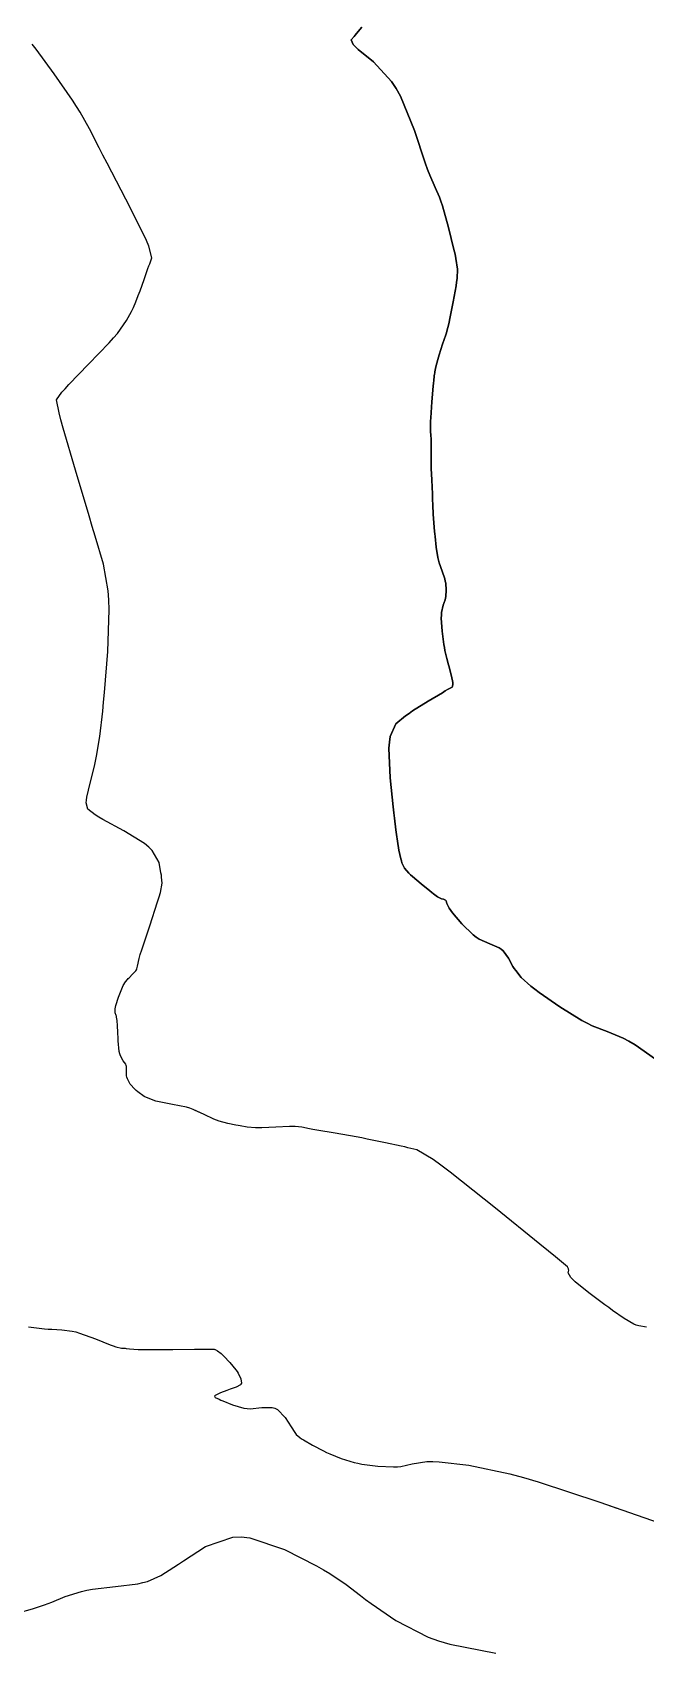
# Model space of a CAD drawing. Header units: metres. Extents: x 837477 to 838477, y 1189014 to 1191014.
# Drawn here: x 837814.6 to 837853.6, y 1189212.6 to 1189315.7 of the extents above; entities that cross this region are included whole.
import ezdxf

# ---------------------------------------------------------------- set-up
doc = ezdxf.new("R2010")
doc.units = ezdxf.units.M
doc.header["$LTSCALE"] = 0.3
doc.layers.add('COTAS 10', color=1, linetype='Continuous')

msp = doc.modelspace()

# ---------------------------------------------------------------- linework, layer by layer
at = {"layer": 'COTAS 10'}
for points, elevation in [([(837854.638, 1189249.962), (837852.973, 1189251.127), (837852.585, 1189251.365), (837852.229, 1189251.568), (837851.207, 1189251.994), (837850.248, 1189252.349), (837849.932, 1189252.506), (837849.593, 1189252.688), (837848.188, 1189253.558), (837846.869, 1189254.473), (837846.584, 1189254.684), (837846.335, 1189254.876), (837845.727, 1189255.419), (837845.372, 1189255.866), (837845.282, 1189255.999), (837845.195, 1189256.134), (837844.913, 1189256.655), (837844.573, 1189257.127), (837844.451, 1189257.232), (837844.317, 1189257.326), (837843.729, 1189257.573), (837843.049, 1189257.875), (837842.856, 1189258.004), (837842.661, 1189258.153), (837841.94, 1189258.854), (837841.347, 1189259.558), (837841.232, 1189259.709), (837841.139, 1189259.84), (837840.982, 1189260.155), (837840.941, 1189260.311), (837840.921, 1189260.342), (837840.898, 1189260.368), (837840.784, 1189260.418), (837840.641, 1189260.452), (837840.599, 1189260.468), (837840.557, 1189260.487), (837840.398, 1189260.581), (837840.138, 1189260.773), (837840.033, 1189260.855), (837839.912, 1189260.95), (837839.355, 1189261.394), (837838.795, 1189261.867), (837838.673, 1189261.981), (837838.565, 1189262.086), (837838.294, 1189262.402), (837838.13, 1189262.738), (837838.09, 1189262.856), (837838.053, 1189262.985), (837837.935, 1189263.542), (837837.842, 1189264.123), (837837.82, 1189264.267), (837837.799, 1189264.404), (837837.736, 1189264.838), (837837.649, 1189265.584), (837837.613, 1189265.917), (837837.572, 1189266.305), (837837.381, 1189268.165), (837837.3, 1189270.042), (837837.328, 1189270.441), (837837.378, 1189270.787), (837837.74, 1189271.602), (837838.363, 1189272.111), (837838.577, 1189272.265), (837838.809, 1189272.425), (837839.799, 1189273.049), (837840.707, 1189273.589), (837840.888, 1189273.696), (837841.038, 1189273.784), (837841.323, 1189273.949), (837841.368, 1189274.083), (837841.366, 1189274.151), (837841.359, 1189274.233), (837841.281, 1189274.644), (837841.164, 1189275.122), (837841.131, 1189275.246), (837841.098, 1189275.368), (837840.978, 1189275.778), (837840.86, 1189276.28), (837840.828, 1189276.459), (837840.797, 1189276.655), (837840.69, 1189277.507), (837840.635, 1189278.348), (837840.638, 1189278.536), (837840.648, 1189278.705), (837840.748, 1189279.158), (837840.87, 1189279.507), (837840.894, 1189279.611), (837840.914, 1189279.718), (837840.949, 1189280.132), (837840.914, 1189280.579), (837840.889, 1189280.708), (837840.858, 1189280.839), (837840.689, 1189281.327), (837840.503, 1189281.869), (837840.46, 1189282.034), (837840.422, 1189282.205), (837840.315, 1189282.874), (837840.241, 1189283.542), (837840.223, 1189283.712), (837840.207, 1189283.875), (837840.157, 1189284.411), (837840.118, 1189284.973), (837840.109, 1189285.153), (837840.1, 1189285.344), (837840.071, 1189286.121), (837840.046, 1189286.85), (837840.039, 1189287.01), (837840.032, 1189287.153), (837840.007, 1189287.517), (837839.988, 1189287.883), (837839.985, 1189288.027), (837839.983, 1189288.188), (837839.984, 1189288.925), (837839.983, 1189289.656), (837839.979, 1189289.815), (837839.975, 1189289.954), (837839.949, 1189290.3), (837839.942, 1189290.717), (837839.949, 1189290.902), (837839.961, 1189291.116), (837840.037, 1189292.138), (837840.122, 1189293.13), (837840.138, 1189293.325), (837840.152, 1189293.485), (837840.179, 1189293.778), (837840.201, 1189293.91), (837840.212, 1189293.969), (837840.226, 1189294.037), (837840.293, 1189294.365), (837840.406, 1189294.823), (837840.449, 1189294.974), (837840.497, 1189295.135), (837840.711, 1189295.803), (837840.914, 1189296.415), (837840.955, 1189296.541), (837840.99, 1189296.648), (837841.059, 1189296.877), (837841.126, 1189297.191), (837841.159, 1189297.351), (837841.199, 1189297.544), (837841.393, 1189298.506), (837841.577, 1189299.538), (837841.611, 1189299.774), (837841.636, 1189299.99), (837841.664, 1189300.592), (837841.563, 1189301.281), (837841.507, 1189301.552), (837841.439, 1189301.857), (837841.092, 1189303.248), (837840.702, 1189304.623), (837840.607, 1189304.918), (837840.518, 1189305.176), (837840.241, 1189305.797), (837839.893, 1189306.586), (837839.757, 1189306.95), (837839.606, 1189307.376), (837838.919, 1189309.442), (837838.035, 1189311.619), (837837.759, 1189312.116), (837837.469, 1189312.567), (837836.311, 1189313.816), (837835.335, 1189314.609), (837835.161, 1189314.773), (837835.028, 1189314.913), (837834.893, 1189315.22), (837835.081, 1189315.434), (837835.151, 1189315.517), (837835.23, 1189315.609), (837835.58, 1189316.024)], 1760), ([(837835.58, 1189316.024), (837835.23, 1189315.609), (837835.151, 1189315.517), (837835.081, 1189315.434), (837834.893, 1189315.22), (837835.028, 1189314.913), (837835.161, 1189314.773), (837835.335, 1189314.609), (837836.311, 1189313.816), (837837.469, 1189312.567), (837837.759, 1189312.116), (837838.035, 1189311.619), (837838.919, 1189309.442), (837839.606, 1189307.376), (837839.757, 1189306.95), (837839.893, 1189306.586), (837840.241, 1189305.797), (837840.518, 1189305.176), (837840.607, 1189304.918), (837840.702, 1189304.623), (837841.092, 1189303.248), (837841.439, 1189301.857), (837841.507, 1189301.552), (837841.563, 1189301.281), (837841.664, 1189300.592), (837841.636, 1189299.99), (837841.611, 1189299.774), (837841.577, 1189299.538), (837841.393, 1189298.506), (837841.199, 1189297.544), (837841.159, 1189297.351), (837841.126, 1189297.191), (837841.059, 1189296.877), (837840.99, 1189296.648), (837840.955, 1189296.541), (837840.914, 1189296.415), (837840.711, 1189295.803), (837840.497, 1189295.135), (837840.449, 1189294.974), (837840.406, 1189294.823), (837840.293, 1189294.365), (837840.226, 1189294.037), (837840.212, 1189293.969), (837840.201, 1189293.91), (837840.179, 1189293.778), (837840.152, 1189293.485), (837840.138, 1189293.325), (837840.122, 1189293.13), (837840.037, 1189292.138), (837839.961, 1189291.116), (837839.949, 1189290.902), (837839.942, 1189290.717), (837839.949, 1189290.3), (837839.975, 1189289.954), (837839.979, 1189289.815), (837839.983, 1189289.656), (837839.984, 1189288.925), (837839.983, 1189288.188), (837839.985, 1189288.027), (837839.988, 1189287.883), (837840.007, 1189287.517), (837840.032, 1189287.153), (837840.039, 1189287.01), (837840.046, 1189286.85), (837840.071, 1189286.121), (837840.1, 1189285.344), (837840.109, 1189285.153), (837840.118, 1189284.973), (837840.157, 1189284.411), (837840.207, 1189283.875), (837840.223, 1189283.712), (837840.241, 1189283.542), (837840.315, 1189282.874), (837840.422, 1189282.205), (837840.46, 1189282.034), (837840.503, 1189281.869), (837840.689, 1189281.327), (837840.858, 1189280.839), (837840.889, 1189280.708), (837840.914, 1189280.579), (837840.949, 1189280.132), (837840.914, 1189279.718), (837840.894, 1189279.611), (837840.87, 1189279.507), (837840.748, 1189279.158), (837840.648, 1189278.705), (837840.638, 1189278.536), (837840.635, 1189278.348), (837840.69, 1189277.507), (837840.797, 1189276.655), (837840.828, 1189276.459), (837840.86, 1189276.28), (837840.978, 1189275.778), (837841.098, 1189275.368), (837841.131, 1189275.246), (837841.164, 1189275.122), (837841.281, 1189274.644), (837841.359, 1189274.233), (837841.366, 1189274.151), (837841.368, 1189274.083), (837841.323, 1189273.949), (837841.038, 1189273.784), (837840.888, 1189273.696), (837840.707, 1189273.589), (837839.799, 1189273.049), (837838.809, 1189272.425), (837838.577, 1189272.265), (837838.363, 1189272.111), (837837.74, 1189271.602), (837837.378, 1189270.787), (837837.328, 1189270.441), (837837.3, 1189270.042), (837837.381, 1189268.165), (837837.572, 1189266.305), (837837.613, 1189265.917), (837837.649, 1189265.584), (837837.736, 1189264.838), (837837.799, 1189264.404), (837837.82, 1189264.267), (837837.842, 1189264.123), (837837.935, 1189263.542), (837838.053, 1189262.985), (837838.09, 1189262.856), (837838.13, 1189262.738), (837838.294, 1189262.402), (837838.565, 1189262.086), (837838.673, 1189261.981), (837838.795, 1189261.867), (837839.355, 1189261.394), (837839.912, 1189260.95), (837840.033, 1189260.855), (837840.138, 1189260.773), (837840.398, 1189260.581), (837840.557, 1189260.487), (837840.599, 1189260.468), (837840.641, 1189260.452), (837840.784, 1189260.418), (837840.898, 1189260.368), (837840.921, 1189260.342), (837840.941, 1189260.311), (837840.982, 1189260.155), (837841.139, 1189259.84), (837841.232, 1189259.709), (837841.347, 1189259.558), (837841.94, 1189258.854), (837842.661, 1189258.153), (837842.856, 1189258.004), (837843.049, 1189257.875), (837843.729, 1189257.573), (837844.317, 1189257.326), (837844.451, 1189257.232), (837844.573, 1189257.127), (837844.913, 1189256.655), (837845.195, 1189256.134), (837845.282, 1189255.999), (837845.372, 1189255.866), (837845.727, 1189255.419), (837846.335, 1189254.876), (837846.584, 1189254.684), (837846.869, 1189254.473), (837848.188, 1189253.558), (837849.593, 1189252.688), (837849.932, 1189252.506), (837850.248, 1189252.349), (837851.207, 1189251.994), (837852.229, 1189251.568), (837852.585, 1189251.365), (837852.973, 1189251.127), (837854.638, 1189249.962)], 1760), ([(837853.698, 1189233.14), (837853.206, 1189233.209), (837853.056, 1189233.261), (837852.899, 1189233.327), (837852.281, 1189233.683), (837851.536, 1189234.205), (837851.3, 1189234.376), (837851.05, 1189234.558), (837850.039, 1189235.311), (837849.169, 1189236.012), (837849.008, 1189236.162), (837848.882, 1189236.292), (837848.718, 1189236.604), (837848.748, 1189236.774), (837848.745, 1189236.816), (837848.737, 1189236.855), (837848.665, 1189236.978), (837847.899, 1189237.617), (837847.453, 1189237.982), (837846.906, 1189238.428), (837844.083, 1189240.718), (837841.196, 1189243.007), (837840.607, 1189243.452), (837840.11, 1189243.815), (837839.078, 1189244.448), (837838.508, 1189244.575), (837838.303, 1189244.621), (837838.077, 1189244.671), (837837.09, 1189244.887), (837835.915, 1189245.129), (837835.571, 1189245.194), (837835.218, 1189245.26), (837833.875, 1189245.493), (837832.698, 1189245.692), (837832.45, 1189245.737), (837832.235, 1189245.777), (837831.74, 1189245.882), (837831.321, 1189245.929), (837831.154, 1189245.932), (837830.964, 1189245.931), (837830.097, 1189245.891), (837829.201, 1189245.849), (837828.993, 1189245.846), (837828.803, 1189245.848), (837828.265, 1189245.887), (837827.819, 1189245.96), (837827.688, 1189245.984), (837827.553, 1189246.008), (837827.036, 1189246.108), (837826.478, 1189246.264), (837826.316, 1189246.325), (837826.152, 1189246.393), (837825.534, 1189246.701), (837824.836, 1189247.015), (837824.622, 1189247.087), (837824.398, 1189247.152), (837823.511, 1189247.334), (837822.659, 1189247.498), (837822.457, 1189247.552), (837822.27, 1189247.61), (837821.714, 1189247.849), (837821.297, 1189248.13), (837821.197, 1189248.213), (837821.103, 1189248.299), (837820.819, 1189248.631), (837820.637, 1189248.971), (837820.607, 1189249.063), (837820.586, 1189249.153), (837820.584, 1189249.467), (837820.586, 1189249.752), (837820.568, 1189249.823), (837820.541, 1189249.892), (837820.376, 1189250.113), (837820.194, 1189250.429), (837820.156, 1189250.558), (837820.124, 1189250.705), (837820.056, 1189251.383), (837820.026, 1189252.067), (837820.018, 1189252.217), (837820.011, 1189252.351), (837819.987, 1189252.692), (837819.955, 1189252.908), (837819.943, 1189252.962), (837819.93, 1189253.014), (837819.869, 1189253.181), (837819.859, 1189253.426), (837819.877, 1189253.526), (837819.904, 1189253.64), (837820.077, 1189254.17), (837820.285, 1189254.697), (837820.334, 1189254.81), (837820.379, 1189254.908), (837820.51, 1189255.143), (837820.645, 1189255.304), (837820.693, 1189255.356), (837820.746, 1189255.41), (837820.974, 1189255.634), (837821.178, 1189255.862), (837821.214, 1189255.919), (837821.243, 1189255.974), (837821.277, 1189256.153), (837821.383, 1189256.644), (837821.458, 1189256.897), (837821.553, 1189257.2), (837822.058, 1189258.714), (837822.566, 1189260.254), (837822.662, 1189260.572), (837822.739, 1189260.845), (837822.856, 1189261.439), (837822.821, 1189261.819), (837822.802, 1189261.956), (837822.778, 1189262.106), (837822.658, 1189262.763), (837822.225, 1189263.526), (837822.004, 1189263.743), (837821.738, 1189263.963), (837820.414, 1189264.778), (837819.081, 1189265.497), (837818.81, 1189265.657), (837818.582, 1189265.798), (837818.112, 1189266.166), (837818.018, 1189266.573), (837818.026, 1189266.74), (837818.049, 1189266.931), (837818.258, 1189267.813), (837818.54, 1189268.9), (837818.609, 1189269.219), (837818.675, 1189269.545), (837818.882, 1189270.79), (837819.071, 1189272.412), (837819.124, 1189272.976), (837819.179, 1189273.59), (837819.384, 1189276.222), (837819.47, 1189278.876), (837819.451, 1189279.503), (837819.413, 1189280.084), (837819.118, 1189281.791), (837818.589, 1189283.562), (837818.404, 1189284.183), (837818.201, 1189284.86), (837817.326, 1189287.776), (837816.543, 1189290.461), (837816.397, 1189290.993), (837816.283, 1189291.434), (837816.128, 1189292.259), (837816.469, 1189292.745), (837816.667, 1189292.971), (837816.91, 1189293.237), (837818.161, 1189294.526), (837819.474, 1189295.895), (837819.754, 1189296.212), (837820, 1189296.5), (837820.587, 1189297.315), (837820.895, 1189297.885), (837820.963, 1189298.02), (837821.024, 1189298.144), (837821.184, 1189298.509), (837821.331, 1189298.908), (837821.384, 1189299.054), (837821.442, 1189299.216), (837821.698, 1189299.928), (837821.951, 1189300.637), (837822.008, 1189300.796), (837822.06, 1189300.938), (837822.199, 1189301.319), (837822.008, 1189302.06), (837821.852, 1189302.429), (837821.65, 1189302.87), (837820.548, 1189305.054), (837819.343, 1189307.354), (837819.077, 1189307.867), (837818.84, 1189308.327), (837818.229, 1189309.542), (837817.626, 1189310.607), (837817.395, 1189310.972), (837817.136, 1189311.367), (837815.966, 1189313.048), (837814.824, 1189314.614), (837814.582, 1189314.937)], 1750), ([(837853.698, 1189233.14), (837853.206, 1189233.209), (837853.056, 1189233.261), (837852.899, 1189233.327), (837852.281, 1189233.683), (837851.536, 1189234.205), (837851.3, 1189234.376), (837851.05, 1189234.558), (837850.039, 1189235.311), (837849.169, 1189236.012), (837849.008, 1189236.162), (837848.882, 1189236.292), (837848.718, 1189236.604), (837848.748, 1189236.774), (837848.745, 1189236.816), (837848.737, 1189236.855), (837848.665, 1189236.978), (837847.899, 1189237.617), (837847.453, 1189237.982), (837846.906, 1189238.428), (837844.083, 1189240.718), (837841.196, 1189243.007), (837840.607, 1189243.452), (837840.11, 1189243.815), (837839.078, 1189244.448), (837838.508, 1189244.575), (837838.303, 1189244.621), (837838.077, 1189244.671), (837837.09, 1189244.887), (837835.915, 1189245.129), (837835.571, 1189245.194), (837835.218, 1189245.26), (837833.875, 1189245.493), (837832.698, 1189245.692), (837832.45, 1189245.737), (837832.235, 1189245.777), (837831.74, 1189245.882), (837831.321, 1189245.929), (837831.154, 1189245.932), (837830.964, 1189245.931), (837830.097, 1189245.891), (837829.201, 1189245.849), (837828.993, 1189245.846), (837828.803, 1189245.848), (837828.265, 1189245.887), (837827.819, 1189245.96), (837827.688, 1189245.984), (837827.553, 1189246.008), (837827.036, 1189246.108), (837826.478, 1189246.264), (837826.316, 1189246.325), (837826.152, 1189246.393), (837825.534, 1189246.701), (837824.923, 1189246.976)], 1750), ([(837814.332, 1189233.147), (837815.353, 1189233.035), (837815.594, 1189233.014), (837815.816, 1189232.997), (837816.47, 1189232.971), (837817.122, 1189232.882), (837817.344, 1189232.826), (837817.584, 1189232.755), (837818.6, 1189232.386), (837819.546, 1189232.016), (837819.741, 1189231.945), (837819.908, 1189231.888), (837820.27, 1189231.798), (837820.451, 1189231.79), (837820.504, 1189231.785), (837820.558, 1189231.778), (837820.763, 1189231.742), (837821.316, 1189231.71), (837821.59, 1189231.706), (837821.916, 1189231.703), (837823.529, 1189231.71), (837825.112, 1189231.726), (837825.419, 1189231.729), (837825.669, 1189231.732), (837826.097, 1189231.739), (837826.176, 1189231.723), (837826.206, 1189231.712), (837826.239, 1189231.698), (837826.388, 1189231.622), (837826.611, 1189231.449), (837826.691, 1189231.373), (837826.779, 1189231.286), (837827.164, 1189230.87), (837827.539, 1189230.412), (837827.621, 1189230.298), (837827.693, 1189230.189), (837827.875, 1189229.842), (837827.9, 1189229.57), (837827.874, 1189229.508), (837827.833, 1189229.452), (837827.566, 1189229.3), (837827.193, 1189229.177), (837827.087, 1189229.139), (837826.978, 1189229.1), (837826.572, 1189228.947), (837826.266, 1189228.803), (837826.22, 1189228.77), (837826.191, 1189228.739), (837826.228, 1189228.651), (837826.488, 1189228.535), (837826.6, 1189228.487), (837826.728, 1189228.431), (837827.336, 1189228.172), (837828.059, 1189227.961), (837828.26, 1189227.936), (837828.462, 1189227.925), (837829.194, 1189228.008), (837829.871, 1189228.017), (837830.038, 1189227.959), (837830.197, 1189227.877), (837830.695, 1189227.362), (837831.07, 1189226.782), (837831.152, 1189226.658), (837831.223, 1189226.55), (837831.399, 1189226.29), (837831.624, 1189226.089), (837831.727, 1189226.018), (837831.847, 1189225.94), (837832.425, 1189225.602), (837833.128, 1189225.24), (837833.326, 1189225.147), (837833.526, 1189225.057), (837834.262, 1189224.759), (837835.074, 1189224.513), (837835.322, 1189224.457), (837835.58, 1189224.405), (837836.597, 1189224.261), (837837.59, 1189224.218), (837837.834, 1189224.23), (837838.065, 1189224.254), (837838.783, 1189224.426), (837839.719, 1189224.559), (837840.085, 1189224.557), (837840.499, 1189224.539), (837842.383, 1189224.334), (837844.994, 1189223.781), (837845.867, 1189223.543), (837846.804, 1189223.268), (837850.729, 1189221.967), (837854.51, 1189220.655)], 1740), ([(837824.923, 1189231.724), (837825.112, 1189231.726), (837825.419, 1189231.729), (837825.669, 1189231.732), (837826.097, 1189231.739), (837826.176, 1189231.723), (837826.206, 1189231.712), (837826.239, 1189231.698), (837826.388, 1189231.622), (837826.611, 1189231.449), (837826.691, 1189231.373), (837826.779, 1189231.286), (837827.164, 1189230.87), (837827.539, 1189230.412), (837827.621, 1189230.298), (837827.693, 1189230.189), (837827.875, 1189229.842), (837827.9, 1189229.57), (837827.874, 1189229.508), (837827.833, 1189229.452), (837827.566, 1189229.3), (837827.193, 1189229.177), (837827.087, 1189229.139), (837826.978, 1189229.1), (837826.572, 1189228.947), (837826.266, 1189228.803), (837826.22, 1189228.77), (837826.191, 1189228.739), (837826.228, 1189228.651), (837826.488, 1189228.535), (837826.6, 1189228.487), (837826.728, 1189228.431), (837827.336, 1189228.172), (837828.059, 1189227.961), (837828.26, 1189227.936), (837828.462, 1189227.925), (837829.194, 1189228.008), (837829.871, 1189228.017), (837830.038, 1189227.959), (837830.197, 1189227.877), (837830.695, 1189227.362), (837831.07, 1189226.782), (837831.152, 1189226.658), (837831.223, 1189226.55), (837831.399, 1189226.29), (837831.624, 1189226.089), (837831.727, 1189226.018), (837831.847, 1189225.94), (837832.425, 1189225.602), (837833.128, 1189225.24), (837833.326, 1189225.147), (837833.526, 1189225.057), (837834.262, 1189224.759), (837835.074, 1189224.513), (837835.322, 1189224.457), (837835.58, 1189224.405), (837836.597, 1189224.261), (837837.59, 1189224.218), (837837.834, 1189224.23), (837838.065, 1189224.254), (837838.783, 1189224.426), (837839.719, 1189224.559), (837840.085, 1189224.557), (837840.499, 1189224.539), (837842.383, 1189224.334), (837844.994, 1189223.781), (837845.867, 1189223.543), (837846.804, 1189223.268), (837850.729, 1189221.967), (837851.82, 1189221.589)], 1740), ([(837813.688, 1189214.927), (837814.603, 1189215.179), (837815.369, 1189215.429), (837815.592, 1189215.51), (837815.82, 1189215.596), (837816.681, 1189215.949), (837817.714, 1189216.282), (837818.049, 1189216.355), (837818.407, 1189216.421), (837819.878, 1189216.593), (837821.302, 1189216.772), (837821.63, 1189216.843), (837821.929, 1189216.923), (837822.769, 1189217.289), (837823.603, 1189217.833), (837823.898, 1189218.026), (837824.221, 1189218.236), (837825.619, 1189219.146), (837827.351, 1189219.743), (837827.884, 1189219.756), (837828.44, 1189219.703), (837830.645, 1189218.962), (837832.679, 1189217.905), (837833.129, 1189217.654), (837833.529, 1189217.42), (837834.565, 1189216.722), (837835.486, 1189216.016), (837835.815, 1189215.777), (837836.175, 1189215.519), (837837.739, 1189214.43), (837839.791, 1189213.372), (837840.459, 1189213.134), (837841.17, 1189212.919), (837844.098, 1189212.342)], 1730)]:
    msp.add_lwpolyline(points, dxfattribs=dict(at, elevation=elevation))

doc.saveas('drawing.dxf')
